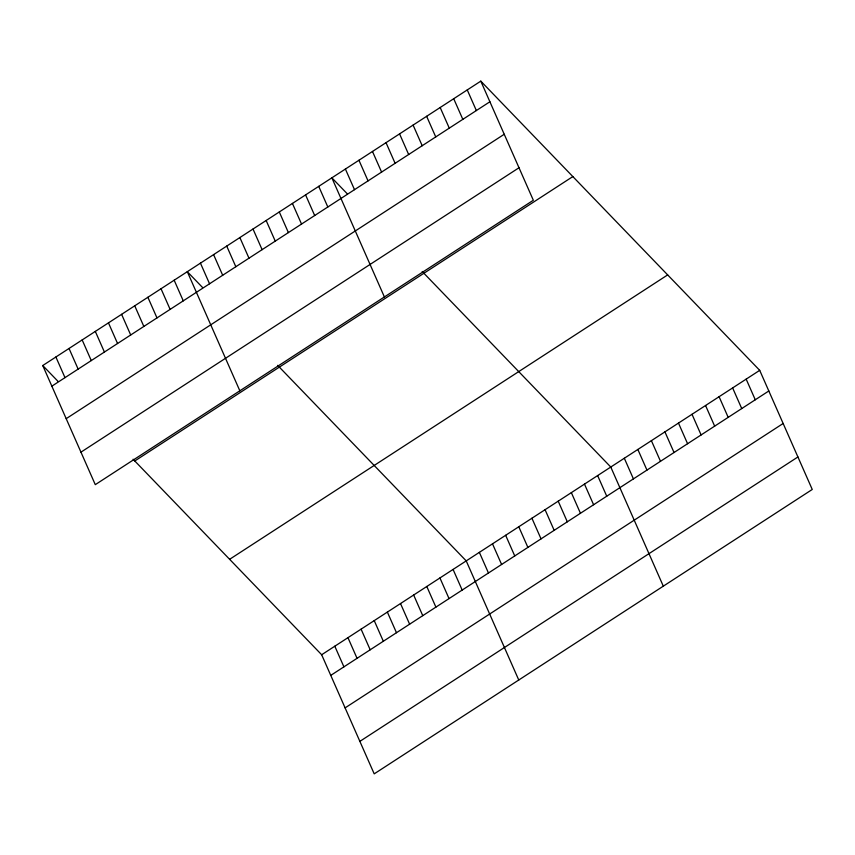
<?xml version="1.0" encoding="UTF-8"?>
<svg xmlns="http://www.w3.org/2000/svg" width="855" height="855" viewBox="0 0 855 855"><rect width="100%" height="100%" fill="white"/><g stroke="black" fill="none" stroke-linecap="round" stroke-linejoin="round"><path stroke-width="1.28" d="M480.799 81.14L533.338 200.252L95.29 484.657L42.75 365.534L480.799 81.14L759.71 370.343L812.25 489.466L374.201 773.861L321.662 654.748L133.091 459.21M51.856 386.171L489.894 101.766M66.188 418.672L504.236 134.267M80.958 452.156L518.996 167.751M134.791 460.973L572.839 176.579M229.621 559.309L667.67 274.904M321.662 654.748L759.71 370.343M330.767 675.386L768.816 390.981M345.099 707.887L783.148 423.482M359.87 741.37L797.918 456.965M347.205 193.732L331.858 177.829L384.397 296.952M422.199 271.505L610.78 467.044L663.309 586.167M202.646 287.59L187.309 271.687L239.838 390.799M277.64 365.352L466.221 560.891L518.761 680.014M42.75 365.534L58.087 381.437M746.169 379.139L755.275 399.777M732.628 387.924L741.734 408.562M719.098 396.72L728.193 417.358M705.557 405.505L714.652 426.143M692.016 414.301L701.111 434.939M678.475 423.086L687.58 443.724M664.933 431.882L674.039 452.519M651.392 440.667L660.498 461.305M637.851 449.463L646.957 470.1M467.258 89.925L476.363 110.562M624.321 458.248L633.416 478.886M453.716 98.72L462.822 119.347M440.175 107.506L449.281 128.143M597.634 475.572L606.74 496.21M426.634 116.301L435.74 136.928M584.489 484.112L593.594 504.739M413.093 125.087L422.199 145.724M571.354 492.64L580.449 513.278M399.563 133.882L408.658 154.509M558.208 501.169L567.314 521.807M386.022 142.667L395.117 163.305M545.073 509.708L554.168 530.335M372.481 151.463L381.587 172.09M531.928 518.237L541.033 538.874M358.94 160.248L368.045 180.886M518.782 526.766L527.888 547.403M345.399 169.044L354.504 189.671M505.647 535.294L514.742 555.932M492.501 543.833L501.607 564.471M318.723 186.358L327.818 206.996M479.366 552.362L488.462 573M305.577 194.897L314.683 215.535M292.431 203.426L301.537 224.063M453.075 569.43L462.181 590.068M279.296 211.955L288.392 232.592M439.94 577.959L449.035 598.596M266.151 220.494L275.257 241.131M426.795 586.487L435.9 607.125M253.016 229.022L262.111 249.66M413.66 595.027L422.755 615.664M239.87 237.551L248.976 258.189M400.514 603.555L409.62 624.193M226.725 246.09L235.83 266.728M387.368 612.084L396.474 632.721M213.59 254.619L222.685 275.257M374.234 620.623L383.329 641.25M200.444 263.148L209.55 283.785M361.088 629.152L370.194 649.789M347.953 637.68L357.048 658.318M174.164 280.216L183.269 300.853M334.807 646.22L343.913 666.847M161.018 288.744L170.124 309.382M147.883 297.284L156.978 317.91M134.737 305.812L143.843 326.45M121.602 314.341L130.697 334.978M108.457 322.869L117.563 343.507M95.311 331.409L104.417 352.046M82.176 339.937L91.271 360.575M69.031 348.466L78.136 369.104M55.896 357.005L64.991 377.643"/></g></svg>
